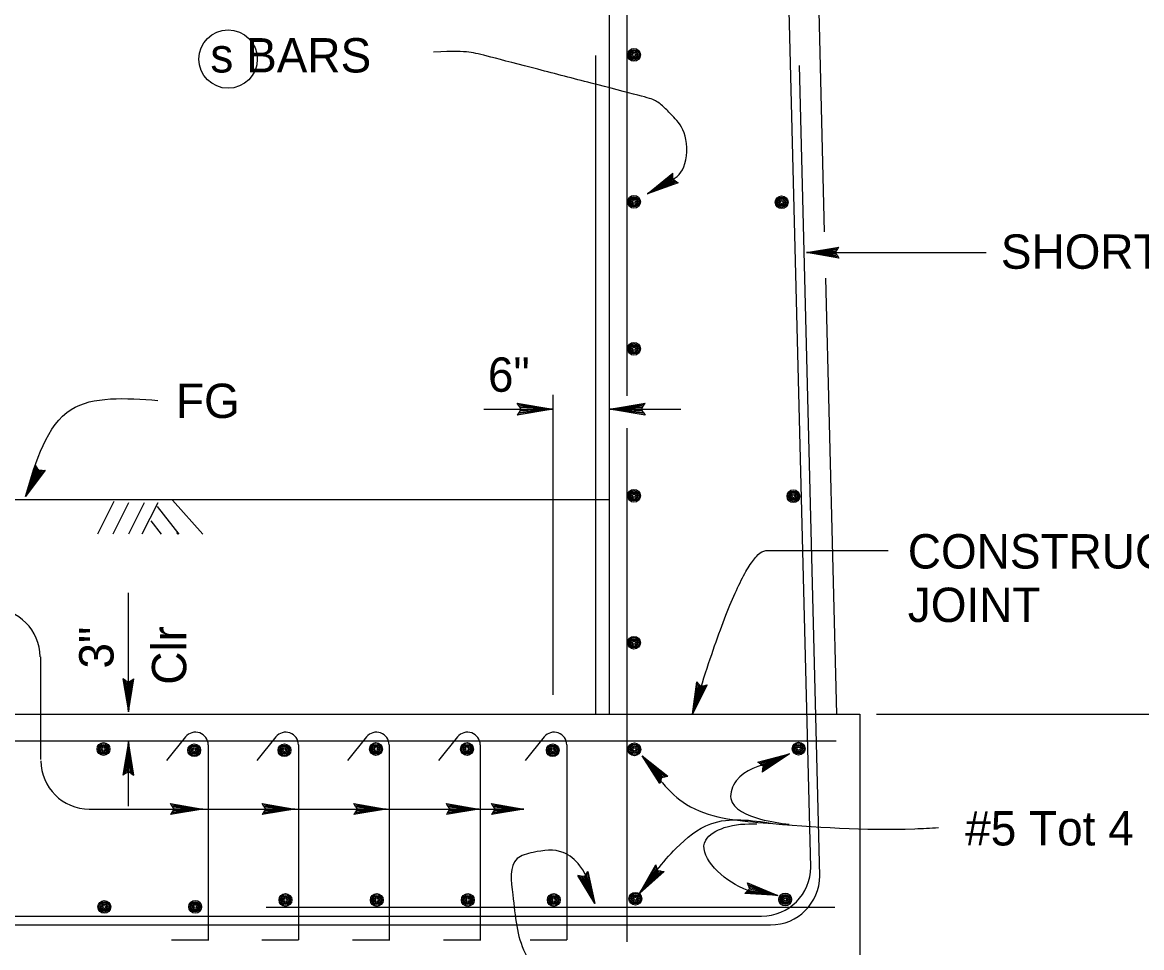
# Model space of a CAD drawing. Extents: x 0 to 2.83, y 0 to 1.83.
# Drawn here: x 2.2586 to 2.6386, y 0.4606 to 0.7748 of the extents above; entities that cross this region are included whole.
import ezdxf

# ---------------------------------------------------------------- set-up
doc = ezdxf.new("R2010")
doc.units = 0
for name, color, linetype in [('212 Leaders and Dim Lines', 7, 'Continuous'), ('213 Rebar', 7, 'Continuous'), ('214 Text and Titles', 7, 'Continuous'), ('240 Concrete', 7, 'Continuous'), ('245 Existing Concrete', 7, 'Continuous')]:
    doc.layers.add(name, color=color, linetype=linetype)

msp = doc.modelspace()

# ---------------------------------------------------------------- linework, layer by layer
at = {"layer": '212 Leaders and Dim Lines'}
for p, q in [((2.47082, 0.71658), (2.4795, 0.72357)), ((2.47082, 0.71658), (2.47948, 0.72303)), ((2.47946, 0.72249), (2.47082, 0.71658)), ((2.47942, 0.72142), (2.47946, 0.72249)), ((2.47946, 0.72249), (2.4795, 0.72357)), ((2.47944, 0.72195), (2.47082, 0.71658)), ((2.47942, 0.72142), (2.47082, 0.71658)), ((2.47082, 0.71658), (2.47989, 0.72115)), ((2.47082, 0.71658), (2.48036, 0.72089)), ((2.48083, 0.72063), (2.47082, 0.71658)), ((2.4813, 0.72037), (2.47082, 0.71658)), ((2.48036, 0.72089), (2.47942, 0.72142)), ((2.48036, 0.72089), (2.4813, 0.72037)), ((2.52485, 0.69662), (2.53585, 0.69845)), ((2.52485, 0.69662), (2.53557, 0.698)), ((2.53529, 0.69754), (2.52485, 0.69662)), ((2.535, 0.69708), (2.52485, 0.69662)), ((2.52485, 0.69662), (2.58585, 0.69662)), ((2.53472, 0.69662), (2.52485, 0.69662)), ((2.53585, 0.69478), (2.52485, 0.69662)), ((2.52485, 0.69662), (2.53529, 0.6957)), ((2.53557, 0.69524), (2.52485, 0.69662)), ((2.52485, 0.69662), (2.535, 0.69616)), ((2.53472, 0.69662), (2.53529, 0.69754)), ((2.53529, 0.6957), (2.53472, 0.69662)), ((2.53529, 0.69754), (2.53585, 0.69845)), ((2.53529, 0.6957), (2.53585, 0.69478)), ((2.43871, 0.64833), (2.43871, 0.54642)), ((2.41523, 0.64348), (2.43871, 0.64348)), ((2.42727, 0.64449), (2.42665, 0.6455)), ((2.42665, 0.6455), (2.43871, 0.64348)), ((2.43871, 0.64348), (2.42665, 0.64147)), ((2.42727, 0.64248), (2.42665, 0.64147)), ((2.42696, 0.64499), (2.43871, 0.64348)), ((2.43871, 0.64348), (2.42696, 0.64197)), ((2.43871, 0.64348), (2.42727, 0.64449)), ((2.42727, 0.64449), (2.42789, 0.64348)), ((2.42727, 0.64248), (2.43871, 0.64348)), ((2.42789, 0.64348), (2.42727, 0.64248)), ((2.43871, 0.64348), (2.42758, 0.64399)), ((2.42758, 0.64298), (2.43871, 0.64348)), ((2.42789, 0.64348), (2.43871, 0.64348)), ((2.45795, 0.64348), (2.47001, 0.6455)), ((2.45795, 0.64348), (2.4697, 0.64499)), ((2.46939, 0.64449), (2.45795, 0.64348)), ((2.46908, 0.64399), (2.45795, 0.64348)), ((2.45795, 0.64348), (2.48218, 0.64348)), ((2.46877, 0.64348), (2.45795, 0.64348)), ((2.47001, 0.64147), (2.45795, 0.64348)), ((2.45795, 0.64348), (2.46939, 0.64248)), ((2.4697, 0.64198), (2.45795, 0.64348)), ((2.45795, 0.64348), (2.46908, 0.64298)), ((2.46877, 0.64348), (2.46939, 0.64449)), ((2.46939, 0.64248), (2.46877, 0.64348)), ((2.46939, 0.64449), (2.47001, 0.6455)), ((2.46939, 0.64248), (2.47001, 0.64147)), ((2.25961, 0.61384), (2.2631, 0.62443)), ((2.25961, 0.61384), (2.26338, 0.62396)), ((2.26365, 0.6235), (2.25961, 0.61384)), ((2.26365, 0.6235), (2.2631, 0.62443)), ((2.2642, 0.62257), (2.26365, 0.6235)), ((2.26393, 0.62304), (2.25961, 0.61384)), ((2.26635, 0.62272), (2.25961, 0.61384)), ((2.26582, 0.62268), (2.25961, 0.61384)), ((2.25961, 0.61384), (2.26528, 0.62265)), ((2.25961, 0.61384), (2.26474, 0.62261)), ((2.2642, 0.62257), (2.25961, 0.61384)), ((2.26528, 0.62265), (2.2642, 0.62257)), ((2.26528, 0.62265), (2.26635, 0.62272)), ((2.2946, 0.54061), (2.2946, 0.58103)), ((2.2649, 0.52446), (2.2649, 0.55931)), ((2.2649, 0.53357), (2.2649, 0.55931)), ((2.29366, 0.55131), (2.29272, 0.55189)), ((2.29272, 0.55189), (2.2946, 0.54061)), ((2.29319, 0.5516), (2.2946, 0.54061)), ((2.2946, 0.54061), (2.29366, 0.55131)), ((2.29366, 0.55131), (2.2946, 0.55073)), ((2.2946, 0.54061), (2.29649, 0.55189)), ((2.2946, 0.54061), (2.29602, 0.5516)), ((2.29555, 0.55131), (2.2946, 0.54061)), ((2.2946, 0.55073), (2.29555, 0.55131)), ((2.29555, 0.55131), (2.29649, 0.55189)), ((2.2946, 0.54061), (2.29413, 0.55102)), ((2.29508, 0.55102), (2.2946, 0.54061)), ((2.2946, 0.55073), (2.2946, 0.54061)), ((2.48618, 0.53988), (2.4876, 0.55087)), ((2.48618, 0.53988), (2.48796, 0.55047)), ((2.48831, 0.55007), (2.48618, 0.53988)), ((2.4911, 0.54981), (2.48618, 0.53988)), ((2.49058, 0.54968), (2.48618, 0.53988)), ((2.48867, 0.54967), (2.48618, 0.53988)), ((2.48618, 0.53988), (2.49006, 0.54954)), ((2.48618, 0.53988), (2.48954, 0.5494)), ((2.48902, 0.54927), (2.48618, 0.53988)), ((2.48831, 0.55007), (2.4876, 0.55087)), ((2.48902, 0.54927), (2.48831, 0.55007)), ((2.49006, 0.54954), (2.48902, 0.54927)), ((2.49006, 0.54954), (2.4911, 0.54981)), ((2.5486, 0.53988), (2.75284, 0.53988)), ((2.2946, 0.53045), (2.29272, 0.51917)), ((2.2946, 0.53045), (2.29319, 0.51946)), ((2.29366, 0.51975), (2.2946, 0.53045)), ((2.29413, 0.52004), (2.2946, 0.53045)), ((2.2946, 0.52033), (2.2946, 0.53045)), ((2.29649, 0.51917), (2.2946, 0.53045)), ((2.2946, 0.53045), (2.29555, 0.51975)), ((2.29602, 0.51946), (2.2946, 0.53045)), ((2.2946, 0.53045), (2.29508, 0.52004)), ((2.2946, 0.50865), (2.2946, 0.52522)), ((2.47569, 0.51841), (2.46904, 0.5257)), ((2.47509, 0.51634), (2.46904, 0.5257)), ((2.46904, 0.5257), (2.47781, 0.51881)), ((2.47675, 0.51861), (2.46904, 0.5257)), ((2.46904, 0.5257), (2.47539, 0.51738)), ((2.47524, 0.51686), (2.46904, 0.5257)), ((2.46904, 0.5257), (2.47554, 0.51789)), ((2.47622, 0.51851), (2.46904, 0.5257)), ((2.46904, 0.5257), (2.47728, 0.51871)), ((2.5083, 0.52358), (2.51908, 0.52644)), ((2.50875, 0.52328), (2.51908, 0.52644)), ((2.51908, 0.52644), (2.5092, 0.52298)), ((2.51908, 0.52644), (2.50964, 0.52267)), ((2.51908, 0.52644), (2.50982, 0.52023)), ((2.51908, 0.52644), (2.50989, 0.52077)), ((2.50995, 0.5213), (2.51908, 0.52644)), ((2.51002, 0.52184), (2.51908, 0.52644)), ((2.51009, 0.52237), (2.51908, 0.52644)), ((2.5092, 0.52298), (2.5083, 0.52358)), ((2.5092, 0.52298), (2.51009, 0.52237)), ((2.50995, 0.5213), (2.50982, 0.52023)), ((2.51009, 0.52237), (2.50995, 0.5213)), ((2.29366, 0.51975), (2.29272, 0.51917)), ((2.2946, 0.52033), (2.29366, 0.51975)), ((2.29555, 0.51975), (2.2946, 0.52033)), ((2.29555, 0.51975), (2.29649, 0.51917)), ((2.47539, 0.51738), (2.47509, 0.51634)), ((2.47539, 0.51738), (2.47569, 0.51841)), ((2.47569, 0.51841), (2.47675, 0.51861)), ((2.47675, 0.51861), (2.47781, 0.51881)), ((2.30943, 0.50857), (2.30887, 0.50949)), ((2.30887, 0.50949), (2.31986, 0.50765)), ((2.34062, 0.50857), (2.34006, 0.50949)), ((2.34006, 0.50949), (2.35105, 0.50765)), ((2.37167, 0.50857), (2.37111, 0.50949)), ((2.37111, 0.50949), (2.3821, 0.50765)), ((2.40311, 0.50857), (2.40255, 0.50949)), ((2.40255, 0.50949), (2.41354, 0.50765)), ((2.41844, 0.50857), (2.41787, 0.50949)), ((2.41787, 0.50949), (2.42887, 0.50765)), ((2.28131, 0.50765), (2.38119, 0.50765)), ((2.31986, 0.50765), (2.30887, 0.50582)), ((2.30943, 0.50673), (2.30887, 0.50582)), ((2.30915, 0.50903), (2.31986, 0.50765)), ((2.31986, 0.50765), (2.30915, 0.50628)), ((2.31986, 0.50765), (2.30943, 0.50857)), ((2.30943, 0.50857), (2.31, 0.50765)), ((2.30943, 0.50673), (2.31986, 0.50765)), ((2.31, 0.50765), (2.30943, 0.50673)), ((2.31986, 0.50765), (2.30971, 0.50811)), ((2.30971, 0.50719), (2.31986, 0.50765)), ((2.31, 0.50765), (2.31986, 0.50765)), ((2.3135, 0.50765), (2.32046, 0.50765)), ((2.35105, 0.50765), (2.34006, 0.50582)), ((2.34062, 0.50673), (2.34006, 0.50582)), ((2.34034, 0.50903), (2.35105, 0.50765)), ((2.35105, 0.50765), (2.34034, 0.50628)), ((2.35105, 0.50765), (2.34062, 0.50857)), ((2.34062, 0.50857), (2.34119, 0.50765)), ((2.34062, 0.50673), (2.35105, 0.50765)), ((2.34119, 0.50765), (2.34062, 0.50673)), ((2.35105, 0.50765), (2.34091, 0.50811)), ((2.34091, 0.50719), (2.35105, 0.50765)), ((2.34119, 0.50765), (2.35105, 0.50765)), ((2.3821, 0.50765), (2.37111, 0.50582)), ((2.37167, 0.50673), (2.37111, 0.50582)), ((2.37139, 0.50903), (2.3821, 0.50765)), ((2.3821, 0.50765), (2.37139, 0.50628)), ((2.3821, 0.50765), (2.37167, 0.50857)), ((2.37167, 0.50857), (2.37224, 0.50765)), ((2.37167, 0.50673), (2.3821, 0.50765)), ((2.37224, 0.50765), (2.37167, 0.50673)), ((2.3821, 0.50765), (2.37196, 0.50811)), ((2.37196, 0.50719), (2.3821, 0.50765)), ((2.37224, 0.50765), (2.3821, 0.50765)), ((2.3818, 0.50765), (2.41936, 0.50765)), ((2.41354, 0.50765), (2.40255, 0.50582)), ((2.40311, 0.50673), (2.40255, 0.50582)), ((2.40283, 0.50903), (2.41354, 0.50765)), ((2.41354, 0.50765), (2.40283, 0.50628)), ((2.41354, 0.50765), (2.40311, 0.50857)), ((2.40311, 0.50857), (2.40368, 0.50765)), ((2.40311, 0.50673), (2.41354, 0.50765)), ((2.40368, 0.50765), (2.40311, 0.50673)), ((2.41354, 0.50765), (2.4034, 0.50811)), ((2.4034, 0.50719), (2.41354, 0.50765)), ((2.40368, 0.50765), (2.41354, 0.50765)), ((2.42887, 0.50765), (2.41787, 0.50582)), ((2.41844, 0.50673), (2.41787, 0.50582)), ((2.41816, 0.50903), (2.42887, 0.50765)), ((2.42887, 0.50765), (2.41816, 0.50628)), ((2.42887, 0.50765), (2.41844, 0.50857)), ((2.41844, 0.50857), (2.419, 0.50765)), ((2.41844, 0.50673), (2.42887, 0.50765)), ((2.419, 0.50765), (2.41844, 0.50673)), ((2.42887, 0.50765), (2.41872, 0.50811)), ((2.41872, 0.50719), (2.42887, 0.50765)), ((2.419, 0.50765), (2.42887, 0.50765)), ((2.46818, 0.479), (2.47366, 0.48871)), ((2.46818, 0.479), (2.47384, 0.4882)), ((2.47402, 0.48769), (2.46818, 0.479)), ((2.4742, 0.48718), (2.46818, 0.479)), ((2.47438, 0.48668), (2.46818, 0.479)), ((2.46818, 0.479), (2.47491, 0.48661)), ((2.46818, 0.479), (2.47545, 0.48654)), ((2.47598, 0.48647), (2.46818, 0.479)), ((2.47402, 0.48769), (2.47366, 0.48871)), ((2.47438, 0.48668), (2.47402, 0.48769)), ((2.47545, 0.48654), (2.47438, 0.48668)), ((2.47545, 0.48654), (2.47652, 0.4864)), ((2.4483, 0.48488), (2.44724, 0.48507)), ((2.45299, 0.47552), (2.44724, 0.48507)), ((2.45299, 0.47552), (2.44777, 0.48498)), ((2.4483, 0.48488), (2.45299, 0.47552)), ((2.44936, 0.48469), (2.4483, 0.48488)), ((2.44883, 0.48479), (2.45299, 0.47552)), ((2.45001, 0.48556), (2.44936, 0.48469)), ((2.44936, 0.48469), (2.45299, 0.47552)), ((2.45299, 0.47552), (2.44968, 0.48513)), ((2.45001, 0.48556), (2.45065, 0.48642)), ((2.45299, 0.47552), (2.45001, 0.48556)), ((2.45033, 0.48599), (2.45299, 0.47552)), ((2.45065, 0.48642), (2.45299, 0.47552)), ((2.47652, 0.4864), (2.46818, 0.479)), ((2.50469, 0.47975), (2.50394, 0.47898)), ((2.51506, 0.47829), (2.50394, 0.47898)), ((2.51506, 0.47829), (2.50431, 0.47936)), ((2.50545, 0.48051), (2.50469, 0.47975)), ((2.50469, 0.47975), (2.51506, 0.47829)), ((2.50511, 0.48154), (2.50476, 0.48256)), ((2.50476, 0.48256), (2.51506, 0.47829)), ((2.50494, 0.48205), (2.51506, 0.47829)), ((2.50507, 0.48013), (2.51506, 0.47829)), ((2.51506, 0.47829), (2.50511, 0.48154)), ((2.50511, 0.48154), (2.50545, 0.48051)), ((2.51506, 0.47829), (2.50528, 0.48102)), ((2.50545, 0.48051), (2.51506, 0.47829))]:
    msp.add_line(p, q, dxfattribs=at)
for centre, start, end in [((2.24819, 0.55931), 0, 90), ((2.28131, 0.52405), 180, 270)]:
    msp.add_arc(centre, 0.0164, start, end, dxfattribs=at)
for points, degree in [([(2.47082, 0.71658), (2.4731, 0.71786), (2.47537, 0.71914), (2.47765, 0.72042), (2.48424, 0.72413), (2.48458, 0.73754), (2.47936, 0.74305), (2.47674, 0.74581), (2.47363, 0.7485), (2.46997, 0.74945), (2.45178, 0.75417), (2.4336, 0.75888), (2.41541, 0.7636), (2.41088, 0.76478), (2.40514, 0.76515), (2.39821, 0.76473)], 3), ([(2.48618, 0.53988), (2.50302, 0.59546), (2.51963, 0.59546), (2.5526, 0.59546)], 2)]:
    msp.add_open_spline(points, degree=degree, dxfattribs=at)
for points in [[(2.25961, 0.61384), (2.27513, 0.64333), (2.30462, 0.64643)], [(2.46904, 0.5257), (2.48407, 0.50921), (2.5101, 0.50298), (2.5616, 0.50096), (2.56967, 0.50133)], [(2.51908, 0.52644), (2.51355, 0.52394), (2.50097, 0.5172), (2.49916, 0.51119), (2.50918, 0.50426), (2.51898, 0.50248)], [(2.46818, 0.479), (2.48059, 0.49436), (2.49232, 0.50261), (2.5134, 0.50279)], [(2.51506, 0.47829), (2.50185, 0.48135), (2.49061, 0.49705), (2.4969, 0.50133), (2.50796, 0.50264)], [(2.45299, 0.47552), (2.44789, 0.48841), (2.44219, 0.49291), (2.432, 0.49291), (2.4266, 0.49081), (2.4251, 0.47852), (2.4293, 0.45873), (2.44069, 0.44643), (2.45419, 0.44074), (2.47458, 0.42964), (2.51716, 0.42484), (2.57024, 0.42454)]]:
    msp.add_spline(points, degree=3, dxfattribs=at)
at = {"layer": '213 Rebar'}
for p, q in [((2.46387, 1.1186), (2.46387, 0.648)), ((2.52629, 0.48796), (2.51603, 0.89461)), ((2.52933, 0.48497), (2.52245, 0.76014)), ((2.46387, 0.63703), (2.46387, 0.4626)), ((2.314, 0.53216), (2.30755, 0.52415)), ((2.34465, 0.53216), (2.33819, 0.52415)), ((2.37544, 0.53216), (2.36898, 0.52415)), ((2.40636, 0.53216), (2.39991, 0.52415)), ((2.43577, 0.53216), (2.42931, 0.52415)), ((2.08123, 0.53076), (2.53497, 0.53076)), ((2.29053, 0.53079), (2.3112, 0.53079)), ((2.3217, 0.52942), (2.3217, 0.46302)), ((2.35235, 0.52942), (2.35235, 0.4632)), ((2.38313, 0.52942), (2.38313, 0.46302)), ((2.41406, 0.52942), (2.41406, 0.46302)), ((2.44346, 0.52942), (2.44346, 0.4632)), ((2.2228, 0.47129), (2.50955, 0.47129)), ((2.34139, 0.47433), (2.5345, 0.47433)), ((2.18289, 0.4683), (2.51258, 0.4683)), ((2.3092, 0.46324), (2.3217, 0.46324)), ((2.33985, 0.46324), (2.35235, 0.46324)), ((2.37063, 0.46324), (2.38313, 0.46324)), ((2.40156, 0.46324), (2.41406, 0.46324)), ((2.43096, 0.46324), (2.44346, 0.46324))]:
    msp.add_line(p, q, dxfattribs=at)
for centre, radius in [((2.46626, 0.76378), 0.00217), ((2.46626, 0.76378), 0.00175), ((2.46626, 0.76378), 0.00134), ((2.46626, 0.76378), 0.000922), ((2.46626, 0.76378), 0.000506), ((2.46626, 0.71387), 0.00217), ((2.46626, 0.71387), 0.00175), ((2.46626, 0.71387), 0.00134), ((2.46626, 0.71387), 0.000922), ((2.5164, 0.71373), 0.00217), ((2.5164, 0.71373), 0.00175), ((2.5164, 0.71373), 0.00134), ((2.5164, 0.71373), 0.000922), ((2.46626, 0.71387), 0.000506), ((2.5164, 0.71373), 0.000506), ((2.46626, 0.66396), 0.00217), ((2.46626, 0.66396), 0.00175), ((2.46626, 0.66396), 0.00134), ((2.46626, 0.66396), 0.000922), ((2.46626, 0.66396), 0.000506), ((2.46626, 0.61404), 0.00217), ((2.46626, 0.61404), 0.00175), ((2.52041, 0.6139), 0.00217), ((2.46626, 0.61404), 0.00134), ((2.46626, 0.61404), 0.000922), ((2.46626, 0.61404), 0.000506), ((2.52041, 0.6139), 0.00175), ((2.52041, 0.6139), 0.00134), ((2.52041, 0.6139), 0.000922), ((2.52041, 0.6139), 0.000506), ((2.46626, 0.56413), 0.00217), ((2.46626, 0.56413), 0.00175), ((2.46626, 0.56413), 0.00134), ((2.46626, 0.56413), 0.000922), ((2.46626, 0.56413), 0.000506), ((2.28614, 0.52803), 0.00217), ((2.28614, 0.52803), 0.00175), ((2.28614, 0.52803), 0.00134), ((2.28614, 0.52803), 0.000922), ((2.28614, 0.52803), 0.000506), ((2.31693, 0.52761), 0.00217), ((2.31693, 0.52761), 0.00175), ((2.31693, 0.52761), 0.00134), ((2.31693, 0.52761), 0.000922), ((2.34758, 0.52761), 0.00217), ((2.34758, 0.52761), 0.00175), ((2.34758, 0.52761), 0.00134), ((2.34758, 0.52761), 0.000922), ((2.37865, 0.52803), 0.00217), ((2.37865, 0.52803), 0.00175), ((2.37865, 0.52803), 0.00134), ((2.37865, 0.52803), 0.000922), ((2.37865, 0.52803), 0.000506), ((2.40958, 0.52803), 0.00217), ((2.40958, 0.52803), 0.00175), ((2.40958, 0.52803), 0.00134), ((2.40958, 0.52803), 0.000922), ((2.40958, 0.52803), 0.000506), ((2.43869, 0.52761), 0.00217), ((2.43869, 0.52761), 0.00175), ((2.43869, 0.52761), 0.00134), ((2.43869, 0.52761), 0.000922), ((2.46641, 0.52792), 0.00217), ((2.46641, 0.52792), 0.00175), ((2.46641, 0.52792), 0.00134), ((2.46641, 0.52792), 0.000922), ((2.46641, 0.52792), 0.000506), ((2.52217, 0.52814), 0.00217), ((2.52217, 0.52814), 0.00175), ((2.52217, 0.52814), 0.00134), ((2.52217, 0.52814), 0.000922), ((2.52217, 0.52814), 0.000506), ((2.31693, 0.52761), 0.000506), ((2.34758, 0.52761), 0.000506), ((2.43869, 0.52761), 0.000506), ((2.34792, 0.47677), 0.00217), ((2.37893, 0.47676), 0.00217), ((2.40985, 0.47676), 0.00217), ((2.43904, 0.47677), 0.00217), ((2.46673, 0.47719), 0.00217), ((2.46673, 0.47719), 0.00175), ((2.5176, 0.47693), 0.00217), ((2.28641, 0.47442), 0.00217), ((2.28641, 0.47442), 0.00175), ((2.28641, 0.47442), 0.00134), ((2.28641, 0.47442), 0.000922), ((2.31727, 0.47444), 0.00217), ((2.31727, 0.47444), 0.00175), ((2.31727, 0.47444), 0.00134), ((2.31727, 0.47444), 0.000922), ((2.34792, 0.47677), 0.00175), ((2.34792, 0.47677), 0.00134), ((2.34792, 0.47677), 0.000922), ((2.34792, 0.47677), 0.000506), ((2.37893, 0.47676), 0.00175), ((2.37893, 0.47676), 0.00134), ((2.37893, 0.47676), 0.000922), ((2.37893, 0.47676), 0.000506), ((2.40985, 0.47676), 0.00175), ((2.40985, 0.47676), 0.00134), ((2.40985, 0.47676), 0.000922), ((2.40985, 0.47676), 0.000506), ((2.43904, 0.47677), 0.00175), ((2.43904, 0.47677), 0.00134), ((2.43904, 0.47677), 0.000922), ((2.43904, 0.47677), 0.000506), ((2.46673, 0.47719), 0.00134), ((2.46673, 0.47719), 0.000922), ((2.46673, 0.47719), 0.000506), ((2.5176, 0.47693), 0.00175), ((2.5176, 0.47693), 0.00134), ((2.5176, 0.47693), 0.000922), ((2.5176, 0.47693), 0.000506), ((2.28641, 0.47442), 0.000506), ((2.31727, 0.47444), 0.000506)]:
    msp.add_circle(centre, radius, dxfattribs=at)
for centre, radius, start, end in [((2.31736, 0.52942), 0.00433, 0, 141.3685), ((2.34801, 0.52942), 0.00433, 0, 141.3685), ((2.3788, 0.52942), 0.00433, 0, 141.3685), ((2.40973, 0.52942), 0.00433, 0, 141.3685), ((2.43913, 0.52942), 0.00433, 0, 141.3685), ((2.50962, 0.48796), 0.01667, 270, 0), ((2.51266, 0.48497), 0.01667, 270, 0)]:
    msp.add_arc(centre, radius, start, end, dxfattribs=at)
at = {"layer": '214 Text and Titles'}
msp.add_circle((2.32845, 0.76235), 0.00991, dxfattribs=at)
at = {"layer": '240 Concrete'}
for p, q in [((2.45779, 1.1219), (2.45779, 0.53988)), ((2.531, 0.70369), (2.5205, 1.12191)), ((2.45323, 0.76357), (2.45323, 0.53988)), ((2.53511, 0.53988), (2.5314, 0.68793)), ((2.07498, 0.53988), (2.53511, 0.53988)), ((2.53511, 0.53988), (2.5429, 0.53988)), ((2.5429, 0.53988), (2.5429, 0.44829))]:
    msp.add_line(p, q, dxfattribs=at)
at = {"layer": '245 Existing Concrete'}
for p, q in [((2.18207, 0.61279), (2.45779, 0.61279)), ((2.28966, 0.61205), (2.28413, 0.60098)), ((2.30962, 0.61252), (2.31985, 0.60098)), ((2.29462, 0.61167), (2.28928, 0.60098)), ((2.29995, 0.61167), (2.29461, 0.60098)), ((2.30453, 0.61167), (2.29918, 0.60098)), ((2.30434, 0.61039), (2.31168, 0.60098)), ((2.3022, 0.60554), (2.30577, 0.60098)), ((2.31088, 0.60157), (2.31134, 0.60098))]:
    msp.add_line(p, q, dxfattribs=at)

# ---------------------------------------------------------------- texts
at = {"layer": '212 Leaders and Dim Lines'}
msp.add_text('6"', height=0.011667, dxfattribs=at).set_placement((2.41666, 0.64936))
for s, p in [('3" ', (2.28954, 0.55536)), ('Clr', (2.31425, 0.54986))]:
    msp.add_text(s, height=0.011667, rotation=90, dxfattribs=at).set_placement(p)
at = {"layer": '214 Text and Titles'}
for s, height, p in [('s BARS', 0.011667, (2.32242, 0.7578)), ('SHORT b BARS', 0.0116668, (2.59083, 0.69114)), ('FG', 0.011667, (2.31075, 0.64045)), ('CONSTRUCTION', 0.0116667, (2.55924, 0.58934)), ('JOINT', 0.011667, (2.55924, 0.57117)), ('#5 Tot 4', 0.011667, (2.57873, 0.49528))]:
    msp.add_text(s, height=height, dxfattribs=at).set_placement(p)

doc.saveas('drawing.dxf')
